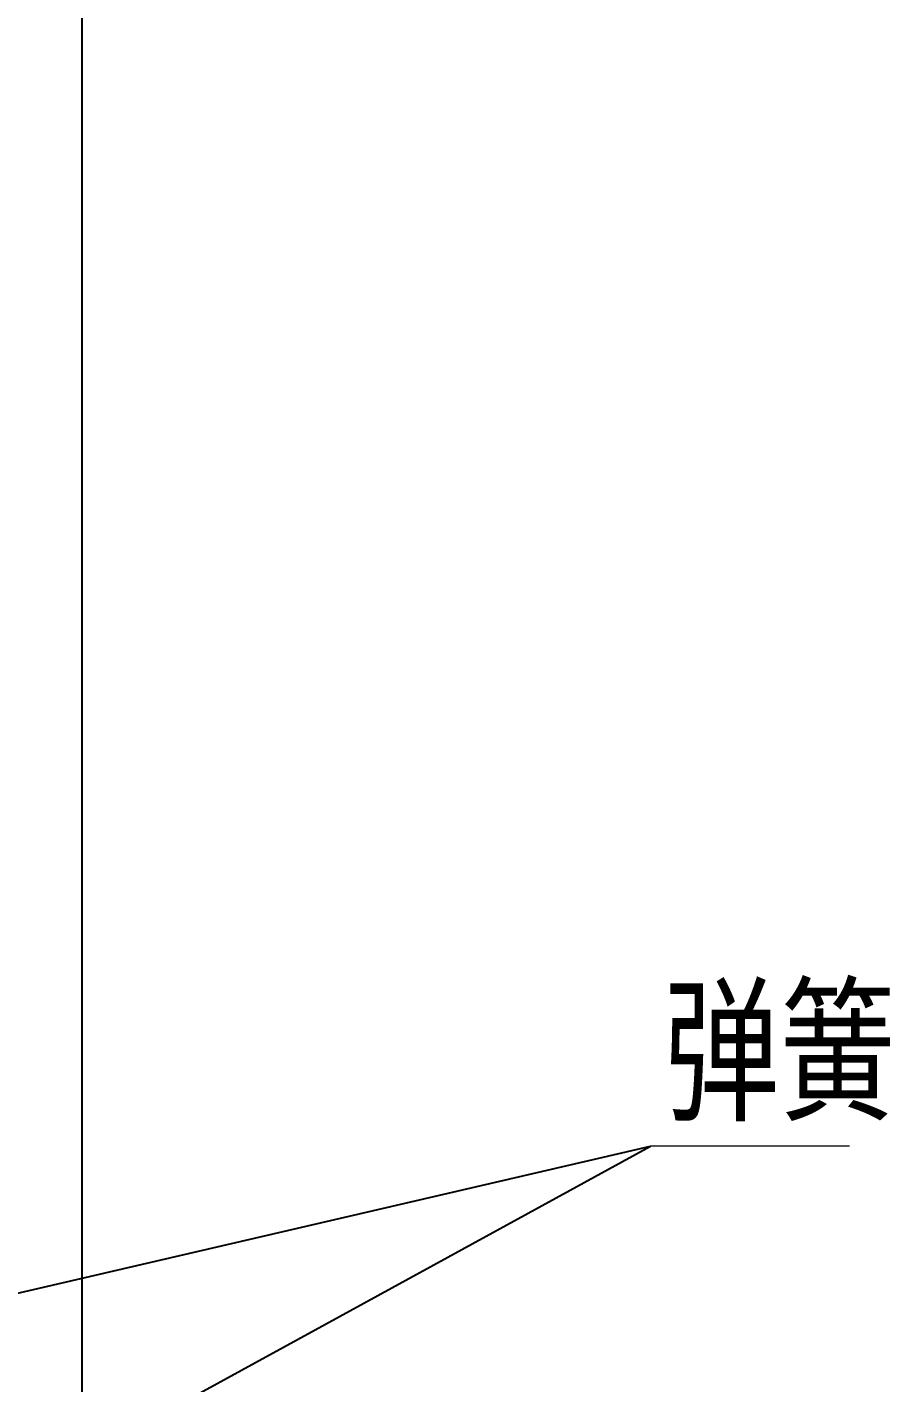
# Model space of a CAD drawing. Header units: millimetres. Extents: x 455 to 753, y 132 to 292.
# Drawn here: x 542.88 to 568.92, y 203 to 243.91 of the extents above; entities that cross this region are included whole.
import ezdxf

# ---------------------------------------------------------------- set-up
doc = ezdxf.new("R2010")
doc.units = ezdxf.units.MM
doc.styles.add('SLDTEXTSTYLE0', font='hyswlongfangsong.ttf', dxfattribs={"bigfont": 'bigfont'})
doc.styles.get("Standard").update_dxf_attribs({"font": 'hyswlongfangsong.ttf'})
doc.dimstyles.new('SLDDIMSTYLE2', dxfattribs={"dimtxt": 0.18, "dimasz": 4.08, "dimexe": 0, "dimexo": 0.0625, "dimgap": 0, "dimtad": 0, "dimtih": 1, "dimtoh": 1, "dimdec": 0, "dimrnd": 1e-09, "dimzin": 0, "dimdsep": 46, "dimtxsty": 'Standard', "dimsah": 1, "dimcen": 0.09, "dimadec": 0, "dimazin": 0, "dimtfac": 4.08, "dimtdec": 0, "dimtofl": 0, "dimtmove": 0, "dimatfit": 3, "dimfxl": 0, "dimfrac": 2, "dimtolj": 1, "dimtzin": 0, "dimarcsym": 0})

# ---------------------------------------------------------------- blocks, each defined once
blk = doc.blocks.new('SW_NOTE_0')
at = {"color": 0, "linetype": 'Continuous', "lineweight": 0}
blk.add_line((6.005, 0), (0, 0), dxfattribs=at)
blk.add_line((6.005, 0), (0, 0), dxfattribs=at)
at = {"color": 0, "linetype": 'Continuous', "lineweight": 0, "insert": (0.398, 4.627), "char_height": 3.5, "attachment_point": 1, "style": 'SLDTEXTSTYLE0'}
blk.add_mtext('弹簧', dxfattribs=at)

msp = doc.modelspace()

# ---------------------------------------------------------------- linework, layer by layer
at = {"color": 7, "linetype": 'Continuous', "lineweight": 25}
msp.add_line((544.545, 181.312), (544.545, 277.312), dxfattribs=at)

# ---------------------------------------------------------------- block references
at = {"color": 7, "linetype": 'Continuous', "lineweight": 0}
msp.add_blockref('SW_NOTE_0', (561.697, 210.145), dxfattribs=at)

# ---------------------------------------------------------------- leaders
for points in [[(500.651, 195.97), (561.697, 210.145)], [(535.694, 195.909), (561.697, 210.145)]]:
    msp.add_leader(points, dimstyle='SLDDIMSTYLE2', dxfattribs=at)

doc.saveas('drawing.dxf')
